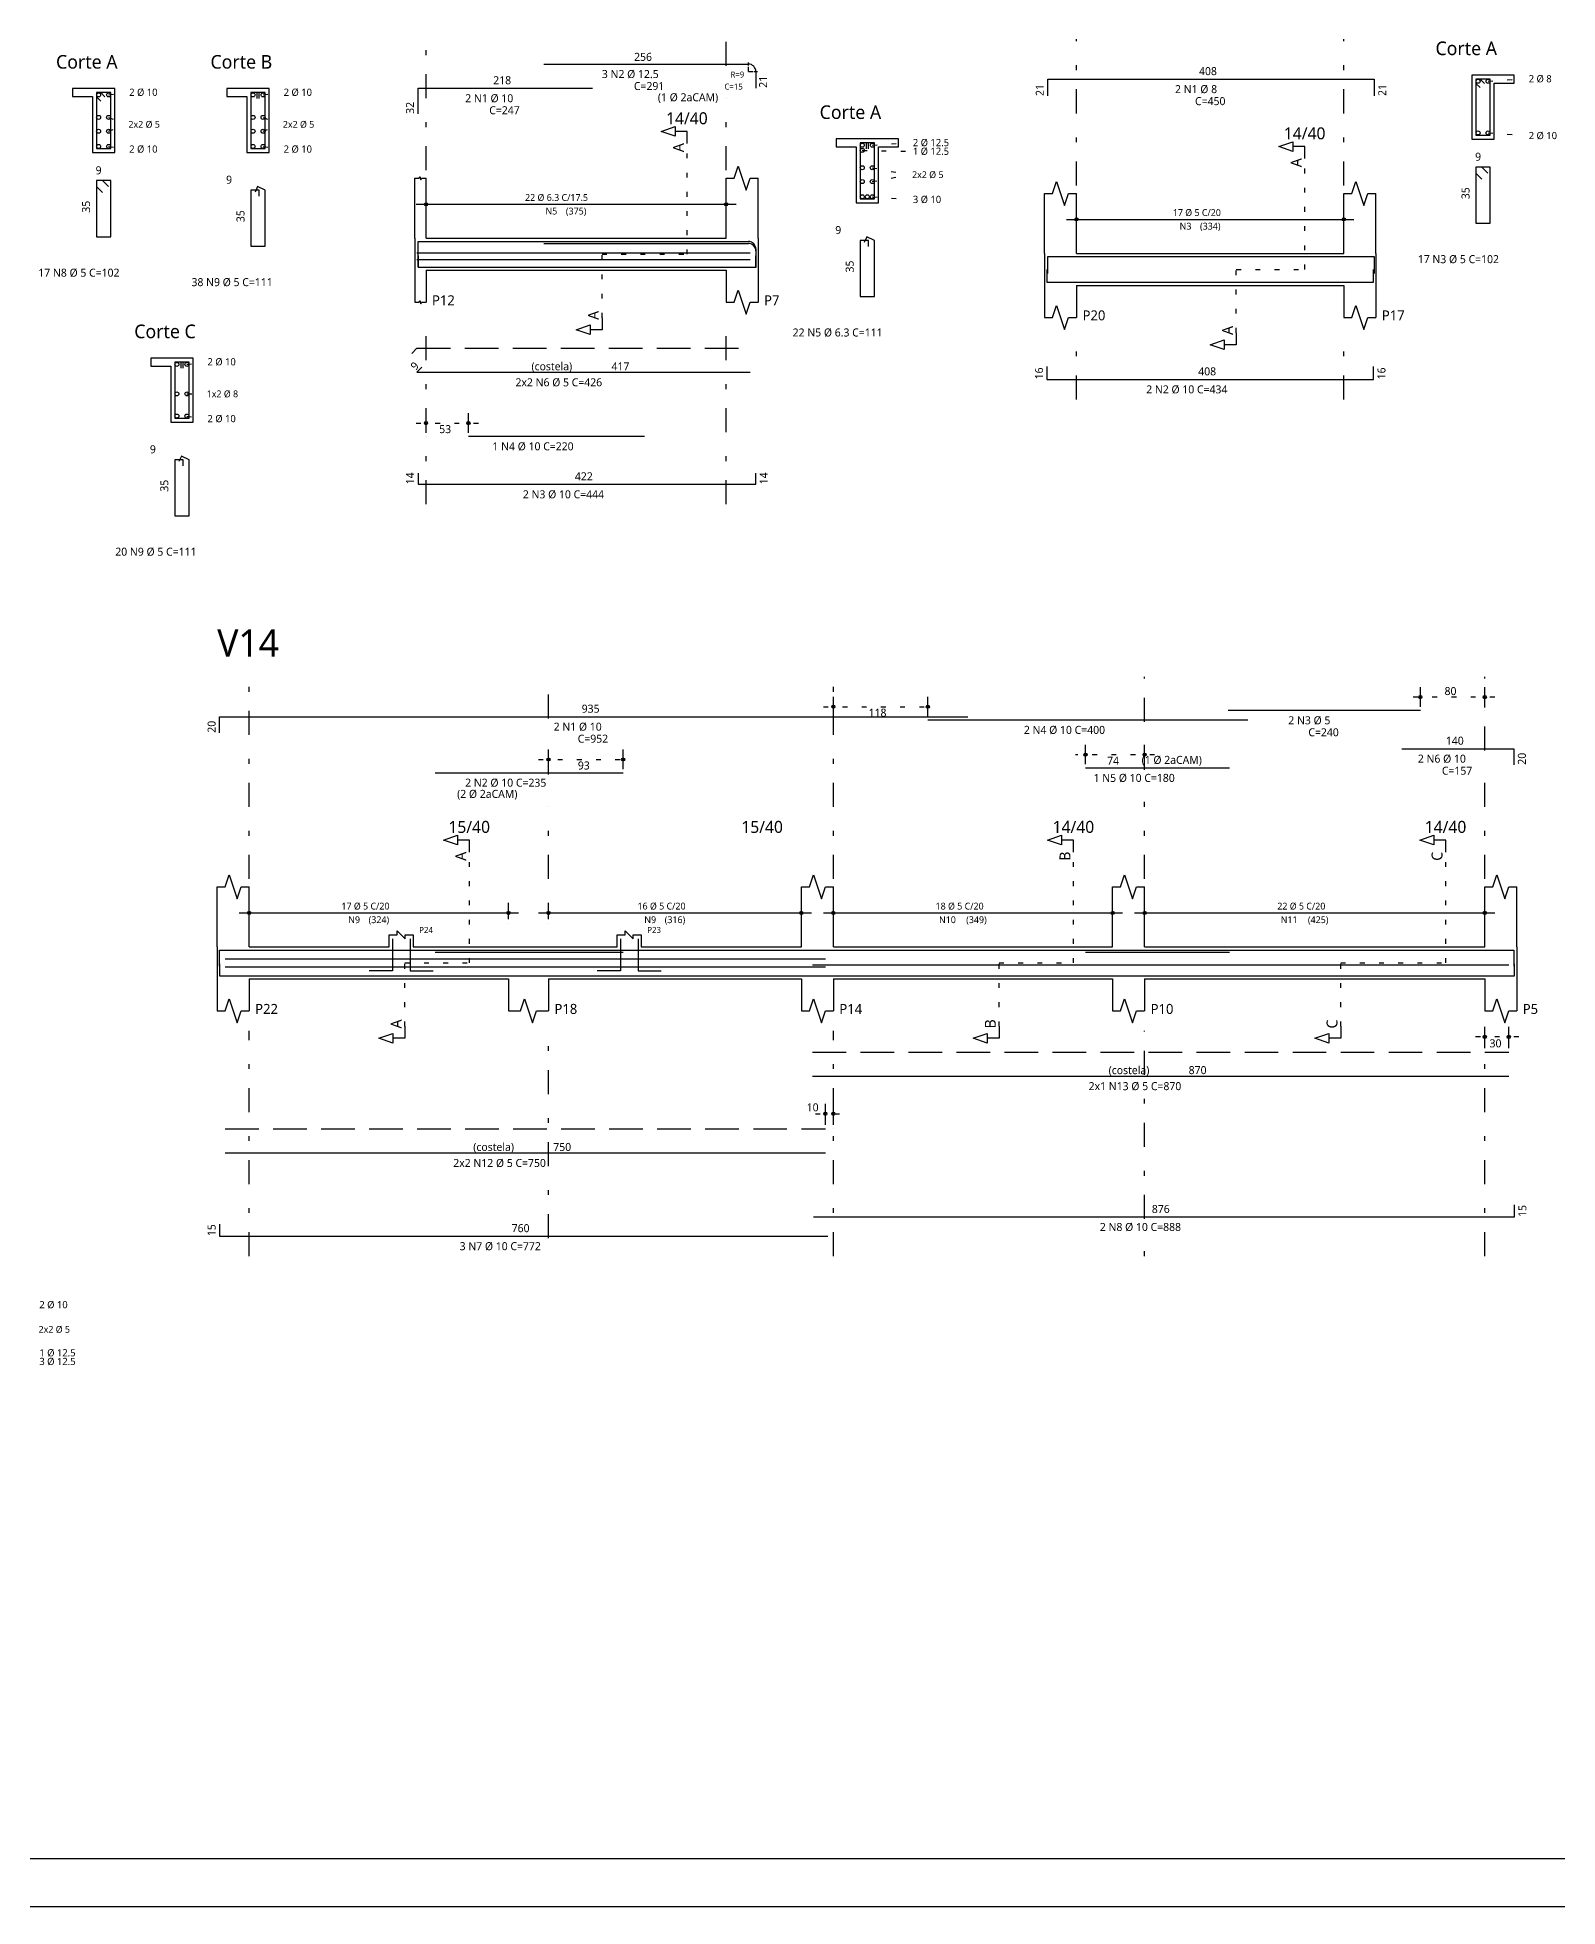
# Model space of a CAD drawing. Extents: x 0 to 89.5, y 0 to 70.
# Drawn here: x 31.14 to 62.8, y 0 to 38.94 of the extents above; entities that cross this region are included whole.
import ezdxf

# ---------------------------------------------------------------- set-up
doc = ezdxf.new("R2010")
doc.units = 0
doc.header["$MEASUREMENT"] = 0
for name, pattern in [('ESTILO_TQS_0001', [1, 0.7, -0.3]), ('ESTILO_TQS_0002', [0.4, 0.1, -0.3]), ('ESTILO_TQS_0003', [1.5, 0.5, -0.4, 0.1, -0.5])]:
    doc.linetypes.add(name, pattern=pattern)
for name, color, linetype in [('1', 1, 'CONTINUOUS'), ('10', 10, 'CONTINUOUS'), ('12', 12, 'CONTINUOUS'), ('2', 2, 'CONTINUOUS'), ('3', 3, 'CONTINUOUS'), ('5', 5, 'CONTINUOUS')]:
    doc.layers.add(name, color=color, linetype=linetype)
doc.styles.add('TQS_LUCIDA_SANS_UNICODE', font='L_10646.TTF')

msp = doc.modelspace()

# ---------------------------------------------------------------- linework, layer by layer
at = {"layer": '1', "linetype": 'Continuous'}
for p, q in [((45.94837, 38.34681), (45.94837, 38.413477)), ((46.071287, 38.223893), (46.137953, 38.223893)), ((32.752543, 37.868), (31.86921, 37.868)), ((32.752543, 36.534667), (32.752543, 37.868)), ((35.96921, 37.868), (35.085877, 37.868)), ((35.96921, 36.534667), (35.96921, 37.868)), ((61.900023, 38.149477), (61.01669, 38.149477)), ((61.01669, 38.149477), (61.01669, 36.816143)), ((61.483357, 36.816143), (61.483357, 37.98281)), ((61.483357, 37.98281), (61.900023, 37.98281)), ((31.86921, 37.701333), (32.285877, 37.701333)), ((32.285877, 37.701333), (32.285877, 36.534667)), ((35.085877, 37.701333), (35.502543, 37.701333)), ((35.502543, 37.701333), (35.502543, 36.534667)), ((49.073687, 36.819455), (47.773687, 36.819455)), ((47.773687, 36.652788), (48.190354, 36.652788)), ((48.190354, 36.652788), (48.190354, 35.486121)), ((48.657021, 35.486121), (48.657021, 36.652788)), ((48.657021, 36.652788), (49.073687, 36.652788)), ((61.01669, 36.816143), (61.483357, 36.816143)), ((32.285877, 36.534667), (32.752543, 36.534667)), ((35.502543, 36.534667), (35.96921, 36.534667)), ((39.000453, 34.750977), (39.000453, 36.000977)), ((39.233787, 34.750977), (39.233787, 36.000977)), ((45.483787, 34.750977), (45.483787, 36.000977)), ((46.150453, 34.750977), (46.150453, 36.000977)), ((39.025453, 35.45931), (45.69212, 35.45931)), ((39.233787, 35.325977), (39.233787, 35.667643)), ((45.483787, 35.325977), (45.483787, 35.667643)), ((48.190354, 35.486121), (48.657021, 35.486121)), ((52.11669, 34.436977), (52.11669, 35.686977)), ((52.783357, 34.436977), (52.783357, 35.686977)), ((58.350023, 34.436977), (58.350023, 35.686977)), ((59.01669, 34.436977), (59.01669, 35.686977)), ((39.233787, 35.242643), (39.233787, 35.242643)), ((45.483787, 35.242643), (45.483787, 35.242643)), ((52.575023, 35.14531), (58.558357, 35.14531)), ((52.783357, 35.011977), (52.783357, 35.353643)), ((58.350023, 35.011977), (58.350023, 35.353643)), ((39.000453, 34.750977), (39.000453, 34.08431)), ((39.233787, 34.750977), (45.483787, 34.750977)), ((46.150453, 34.750977), (46.150453, 34.08431)), ((52.783357, 34.928643), (52.783357, 34.928643)), ((58.350023, 34.928643), (58.350023, 34.928643)), ((52.11669, 34.436977), (52.11669, 33.77031)), ((52.783357, 34.436977), (58.350023, 34.436977)), ((59.01669, 34.436977), (59.01669, 33.77031)), ((39.000453, 34.08431), (39.000453, 33.417643)), ((39.233787, 34.08431), (45.483787, 34.08431)), ((39.233787, 34.08431), (39.233787, 33.417643)), ((45.483787, 34.08431), (45.483787, 33.417643)), ((46.150453, 34.08431), (46.150453, 33.417643)), ((52.11669, 33.77031), (52.11669, 33.103643)), ((52.783357, 33.77031), (58.350023, 33.77031)), ((52.783357, 33.77031), (52.783357, 33.103643)), ((58.350023, 33.77031), (58.350023, 33.103643)), ((59.01669, 33.77031), (59.01669, 33.103643)), ((34.382202, 32.253315), (33.498869, 32.253315)), ((33.498869, 32.086648), (33.915535, 32.086648)), ((33.915535, 32.086648), (33.915535, 30.919982)), ((34.382202, 30.919982), (34.382202, 32.253315)), ((33.915535, 30.919982), (34.382202, 30.919982)), ((39.233787, 30.700977), (39.233787, 31.10931)), ((40.11712, 30.700977), (40.11712, 31.10931)), ((39.233787, 30.617643), (39.233787, 30.617643)), ((40.11712, 30.617643), (40.11712, 30.617643)), ((59.943233, 24.994473), (59.943233, 25.402807)), ((61.28415, 24.994473), (61.28415, 25.402807)), ((47.717483, 24.794473), (47.717483, 25.202807)), ((49.685533, 24.794473), (49.685533, 25.202807)), ((47.717483, 24.71114), (47.717483, 24.71114)), ((49.685533, 24.71114), (49.685533, 24.71114)), ((59.943233, 24.91114), (59.943233, 24.91114)), ((61.28415, 24.91114), (61.28415, 24.91114)), ((52.970417, 23.794473), (52.970417, 24.202807)), ((54.200817, 23.794473), (54.200817, 24.202807)), ((41.78415, 23.694473), (41.78415, 24.102807)), ((43.34015, 23.694473), (43.34015, 24.102807)), ((41.78415, 23.61114), (41.78415, 23.61114)), ((43.34015, 23.61114), (43.34015, 23.61114)), ((52.970417, 23.71114), (52.970417, 23.71114)), ((54.200817, 23.71114), (54.200817, 23.71114)), ((34.88415, 19.990307), (34.88415, 21.240307)), ((35.550817, 19.990307), (35.550817, 21.240307)), ((47.050817, 19.990307), (47.050817, 21.240307)), ((47.717483, 19.990307), (47.717483, 21.240307)), ((53.53415, 19.990307), (53.53415, 21.240307)), ((54.200817, 19.990307), (54.200817, 21.240307)), ((61.28415, 19.990307), (61.28415, 21.240307)), ((61.950817, 19.990307), (61.950817, 21.240307)), ((35.342483, 20.69864), (41.15915, 20.69864)), ((35.550817, 20.565307), (35.550817, 20.906973)), ((40.950817, 20.565307), (40.950817, 20.906973)), ((41.575817, 20.69864), (47.25915, 20.69864)), ((41.78415, 20.565307), (41.78415, 20.906973)), ((47.050817, 20.565307), (47.050817, 20.906973)), ((47.50915, 20.69864), (53.742483, 20.69864)), ((47.717483, 20.565307), (47.717483, 20.906973)), ((53.53415, 20.565307), (53.53415, 20.906973)), ((53.992483, 20.69864), (61.492483, 20.69864)), ((54.200817, 20.565307), (54.200817, 20.906973)), ((61.28415, 20.565307), (61.28415, 20.906973)), ((35.550817, 20.481973), (35.550817, 20.481973)), ((38.63415, 20.240307), (38.63415, 20.32364)), ((38.63415, 20.32364), (38.800817, 20.156973)), ((40.950817, 20.481973), (40.950817, 20.481973)), ((41.78415, 20.481973), (41.78415, 20.481973)), ((43.38415, 20.240307), (43.38415, 20.32364)), ((43.38415, 20.32364), (43.550817, 20.156973)), ((47.050817, 20.481973), (47.050817, 20.481973)), ((47.717483, 20.481973), (47.717483, 20.481973)), ((53.53415, 20.481973), (53.53415, 20.481973)), ((54.200817, 20.481973), (54.200817, 20.481973)), ((61.28415, 20.481973), (61.28415, 20.481973)), ((34.88415, 19.990307), (34.88415, 19.32364)), ((35.550817, 19.990307), (38.467483, 19.990307)), ((38.467483, 19.990307), (38.467483, 20.240307)), ((38.467483, 20.240307), (38.63415, 20.240307)), ((38.53415, 20.156973), (38.53415, 19.490307)), ((38.800817, 20.156973), (38.800817, 20.240307)), ((38.800817, 20.240307), (38.967483, 20.240307)), ((38.900817, 20.156973), (38.900817, 19.490307)), ((38.967483, 20.240307), (38.967483, 19.990307)), ((38.967483, 19.990307), (40.950817, 19.990307)), ((40.950817, 19.990307), (41.78415, 19.990307)), ((41.78415, 19.990307), (43.217483, 19.990307)), ((43.217483, 19.990307), (43.217483, 20.240307)), ((43.217483, 20.240307), (43.38415, 20.240307)), ((43.28415, 20.156973), (43.28415, 19.490307)), ((43.550817, 20.156973), (43.550817, 20.240307)), ((43.550817, 20.240307), (43.717483, 20.240307)), ((43.650817, 20.156973), (43.650817, 19.490307)), ((43.717483, 20.240307), (43.717483, 19.990307)), ((43.717483, 19.990307), (47.050817, 19.990307)), ((47.717483, 19.990307), (53.53415, 19.990307)), ((54.200817, 19.990307), (61.28415, 19.990307)), ((61.950817, 19.990307), (61.950817, 19.32364)), ((38.53415, 19.490307), (38.050817, 19.490307)), ((38.900817, 19.490307), (39.38415, 19.490307)), ((43.28415, 19.490307), (42.800817, 19.490307)), ((43.650817, 19.490307), (44.13415, 19.490307)), ((34.88415, 19.32364), (34.88415, 18.656973)), ((35.550817, 19.32364), (38.967483, 19.32364)), ((35.550817, 19.32364), (35.550817, 18.656973)), ((38.967483, 19.32364), (40.950817, 19.32364)), ((40.950817, 19.32364), (40.950817, 18.656973)), ((41.78415, 19.32364), (43.717483, 19.32364)), ((41.78415, 19.32364), (41.78415, 18.656973)), ((43.717483, 19.32364), (47.050817, 19.32364)), ((47.050817, 19.32364), (47.050817, 18.656973)), ((47.717483, 19.32364), (53.53415, 19.32364)), ((47.717483, 19.32364), (47.717483, 18.656973)), ((53.53415, 19.32364), (53.53415, 18.656973)), ((54.200817, 19.32364), (61.28415, 19.32364)), ((54.200817, 19.32364), (54.200817, 18.656973)), ((61.28415, 19.32364), (61.28415, 18.656973)), ((61.950817, 19.32364), (61.950817, 18.656973)), ((61.28415, 17.881973), (61.28415, 18.32364)), ((61.784317, 17.881973), (61.784317, 18.32364)), ((61.28415, 17.79864), (61.28415, 17.79864)), ((61.784317, 17.79864), (61.784317, 17.79864)), ((47.550817, 16.281973), (47.550817, 16.72364)), ((47.717483, 16.281973), (47.717483, 16.72364)), ((47.550817, 16.19864), (47.550817, 16.19864)), ((47.717483, 16.19864), (47.717483, 16.19864)), ((0, 0), (89.499997, 0))]:
    msp.add_line(p, q, dxfattribs=at)
at = {"layer": '1', "linetype": 'ESTILO_TQS_0002'}
for p, q in [((45.94837, 38.223893), (45.94837, 38.380143)), ((45.94837, 38.223893), (46.10462, 38.223893)), ((32.623377, 37.738833), (32.977543, 37.793)), ((35.840043, 37.738833), (36.19421, 37.793)), ((61.35419, 38.02031), (62.125023, 38.074477)), ((32.623377, 37.268767), (32.965043, 37.124667)), ((32.623377, 36.980567), (32.965043, 37.124667)), ((35.840043, 37.268767), (36.18171, 37.124667)), ((35.840043, 36.980567), (36.18171, 37.124667)), ((32.623377, 36.663833), (32.977543, 36.609667)), ((35.840043, 36.663833), (36.19421, 36.609667)), ((44.671287, 34.417643), (44.671287, 36.725977)), ((48.527854, 36.690288), (49.298687, 36.744455)), ((61.35419, 36.94531), (62.125023, 36.891143)), ((48.319521, 36.581955), (49.298687, 36.564455)), ((48.527854, 36.220221), (49.286187, 36.076121)), ((57.537523, 34.103643), (57.537523, 36.411977)), ((48.527854, 35.932021), (49.286187, 36.076121)), ((48.527854, 35.615288), (49.298687, 35.561121)), ((42.900453, 33.09681), (42.900453, 34.417643)), ((42.900453, 34.417643), (44.671287, 34.417643)), ((56.108357, 32.78281), (56.108357, 34.103643)), ((56.108357, 34.103643), (57.537523, 34.103643)), ((34.253035, 32.124148), (34.607202, 32.178315)), ((34.253035, 31.509982), (34.594702, 31.509982)), ((34.253035, 31.049148), (34.607202, 30.994982)), ((39.025453, 30.900977), (40.325453, 30.900977)), ((47.50915, 24.994473), (49.893867, 24.994473)), ((61.492483, 25.194473), (59.7349, 25.194473)), ((41.575817, 23.894473), (43.548483, 23.894473)), ((54.40915, 23.994473), (52.762083, 23.994473)), ((40.138317, 19.656973), (40.138317, 21.965307)), ((52.72165, 19.656973), (52.72165, 21.965307)), ((60.47165, 19.656973), (60.47165, 21.965307)), ((38.792483, 18.33614), (38.792483, 19.656973)), ((38.792483, 19.656973), (40.138317, 19.656973)), ((51.167483, 18.33614), (51.167483, 19.656973)), ((51.167483, 19.656973), (52.72165, 19.656973)), ((58.28415, 18.33614), (58.28415, 19.656973)), ((58.28415, 19.656973), (60.47165, 19.656973)), ((61.99265, 18.115307), (61.075817, 18.115307)), ((47.342483, 16.515307), (47.925817, 16.515307))]:
    msp.add_line(p, q, dxfattribs=at)
at = {"layer": '1', "linetype": 'Continuous'}
for points in [[(44.671287, 36.725977), (44.671287, 36.975977), (44.421287, 36.975977), (44.421287, 36.875977), (44.12962, 36.975977), (44.421287, 37.075977), (44.421287, 36.975977)], [(57.537523, 36.411977), (57.537523, 36.661977), (57.287523, 36.661977), (57.287523, 36.561977), (56.995857, 36.661977), (57.287523, 36.761977), (57.287523, 36.661977)], [(45.483787, 36.000977), (45.650453, 36.000977), (45.733787, 36.250977), (45.900453, 35.750977), (45.983787, 36.000977), (46.150453, 36.000977)], [(39.000453, 36.000977), (39.093787, 36.000977), (39.105453, 36.035977), (39.128787, 35.965977), (39.140453, 36.000977), (39.233787, 36.000977)], [(52.11669, 35.686977), (52.283357, 35.686977), (52.36669, 35.936977), (52.533357, 35.436977), (52.61669, 35.686977), (52.783357, 35.686977)], [(58.350023, 35.686977), (58.51669, 35.686977), (58.600023, 35.936977), (58.76669, 35.436977), (58.850023, 35.686977), (59.01669, 35.686977)], [(45.483787, 33.417643), (45.650453, 33.417643), (45.733787, 33.667643), (45.900453, 33.167643), (45.983787, 33.417643), (46.150453, 33.417643)], [(39.000453, 33.417643), (39.093787, 33.417643), (39.105453, 33.452643), (39.128787, 33.382643), (39.140453, 33.417643), (39.233787, 33.417643)], [(42.900453, 33.09681), (42.900453, 32.84681), (42.650453, 32.84681), (42.650453, 32.74681), (42.358787, 32.84681), (42.650453, 32.94681), (42.650453, 32.84681)], [(52.11669, 33.103643), (52.283357, 33.103643), (52.36669, 33.353643), (52.533357, 32.853643), (52.61669, 33.103643), (52.783357, 33.103643)], [(58.350023, 33.103643), (58.51669, 33.103643), (58.600023, 33.353643), (58.76669, 32.853643), (58.850023, 33.103643), (59.01669, 33.103643)], [(56.108357, 32.78281), (56.108357, 32.53281), (55.858357, 32.53281), (55.858357, 32.43281), (55.56669, 32.53281), (55.858357, 32.63281), (55.858357, 32.53281)], [(40.138317, 21.965307), (40.138317, 22.215307), (39.888317, 22.215307), (39.888317, 22.115307), (39.59665, 22.215307), (39.888317, 22.315307), (39.888317, 22.215307)], [(52.72165, 21.965307), (52.72165, 22.215307), (52.47165, 22.215307), (52.47165, 22.115307), (52.179983, 22.215307), (52.47165, 22.315307), (52.47165, 22.215307)], [(60.47165, 21.965307), (60.47165, 22.215307), (60.22165, 22.215307), (60.22165, 22.115307), (59.929983, 22.215307), (60.22165, 22.315307), (60.22165, 22.215307)], [(34.88415, 21.240307), (35.050817, 21.240307), (35.13415, 21.490307), (35.300817, 20.990307), (35.38415, 21.240307), (35.550817, 21.240307)], [(47.050817, 21.240307), (47.217483, 21.240307), (47.300817, 21.490307), (47.467483, 20.990307), (47.550817, 21.240307), (47.717483, 21.240307)], [(53.53415, 21.240307), (53.700817, 21.240307), (53.78415, 21.490307), (53.950817, 20.990307), (54.03415, 21.240307), (54.200817, 21.240307)], [(61.28415, 21.240307), (61.450817, 21.240307), (61.53415, 21.490307), (61.700817, 20.990307), (61.78415, 21.240307), (61.950817, 21.240307)], [(34.88415, 18.656973), (35.050817, 18.656973), (35.13415, 18.906973), (35.300817, 18.406973), (35.38415, 18.656973), (35.550817, 18.656973)], [(40.950817, 18.656973), (41.200817, 18.656973), (41.28415, 18.906973), (41.450817, 18.406973), (41.53415, 18.656973), (41.78415, 18.656973)], [(47.050817, 18.656973), (47.217483, 18.656973), (47.300817, 18.906973), (47.467483, 18.406973), (47.550817, 18.656973), (47.717483, 18.656973)], [(53.53415, 18.656973), (53.700817, 18.656973), (53.78415, 18.906973), (53.950817, 18.406973), (54.03415, 18.656973), (54.200817, 18.656973)], [(61.28415, 18.656973), (61.450817, 18.656973), (61.53415, 18.906973), (61.700817, 18.406973), (61.78415, 18.656973), (61.950817, 18.656973)], [(38.792483, 18.33614), (38.792483, 18.08614), (38.542483, 18.08614), (38.542483, 17.98614), (38.250817, 18.08614), (38.542483, 18.18614), (38.542483, 18.08614)], [(51.167483, 18.33614), (51.167483, 18.08614), (50.917483, 18.08614), (50.917483, 17.98614), (50.625817, 18.08614), (50.917483, 18.18614), (50.917483, 18.08614)], [(58.28415, 18.33614), (58.28415, 18.08614), (58.03415, 18.08614), (58.03415, 17.98614), (57.742483, 18.08614), (58.03415, 18.18614), (58.03415, 18.08614)]]:
    msp.add_lwpolyline(points, dxfattribs=at)
for centre, radius in [((39.233787, 35.45931), 0.033333), ((39.233787, 35.45931), 0.016667), ((45.483787, 35.45931), 0.033333), ((45.483787, 35.45931), 0.016667), ((52.783357, 35.14531), 0.033333), ((52.783357, 35.14531), 0.016667), ((58.350023, 35.14531), 0.033333), ((58.350023, 35.14531), 0.016667), ((39.233787, 30.900977), 0.033333), ((39.233787, 30.900977), 0.016667), ((40.11712, 30.900977), 0.033333), ((40.11712, 30.900977), 0.016667), ((47.717483, 24.994473), 0.033333), ((47.717483, 24.994473), 0.016667), ((49.685533, 24.994473), 0.033333), ((49.685533, 24.994473), 0.016667), ((59.943233, 25.194473), 0.033333), ((59.943233, 25.194473), 0.016667), ((61.28415, 25.194473), 0.033333), ((61.28415, 25.194473), 0.016667), ((41.78415, 23.894473), 0.033333), ((41.78415, 23.894473), 0.016667), ((43.34015, 23.894473), 0.033333), ((43.34015, 23.894473), 0.016667), ((52.970417, 23.994473), 0.033333), ((52.970417, 23.994473), 0.016667), ((54.200817, 23.994473), 0.033333), ((54.200817, 23.994473), 0.016667), ((35.550817, 20.69864), 0.033333), ((35.550817, 20.69864), 0.016667), ((40.950817, 20.69864), 0.033333), ((40.950817, 20.69864), 0.016667), ((41.78415, 20.69864), 0.033333), ((41.78415, 20.69864), 0.016667), ((47.050817, 20.69864), 0.033333), ((47.050817, 20.69864), 0.016667), ((47.717483, 20.69864), 0.033333), ((47.717483, 20.69864), 0.016667), ((53.53415, 20.69864), 0.033333), ((53.53415, 20.69864), 0.016667), ((54.200817, 20.69864), 0.033333), ((54.200817, 20.69864), 0.016667), ((61.28415, 20.69864), 0.033333), ((61.28415, 20.69864), 0.016667), ((61.28415, 18.115307), 0.033333), ((61.28415, 18.115307), 0.016667), ((61.784317, 18.115307), 0.033333), ((61.784317, 18.115307), 0.016667), ((47.550817, 16.515307), 0.033333), ((47.550817, 16.515307), 0.016667), ((47.717483, 16.515307), 0.033333), ((47.717483, 16.515307), 0.016667)]:
    msp.add_circle(centre, radius, dxfattribs=at)
at = {"layer": '10', "linetype": 'Continuous'}
for points in [[(32.752543, 36.534667), (32.752543, 37.868), (31.86921, 37.868), (31.86921, 37.701333), (32.285877, 37.701333), (32.285877, 36.534667), (32.752543, 36.534667)], [(35.96921, 36.534667), (35.96921, 37.868), (35.085877, 37.868), (35.085877, 37.701333), (35.502543, 37.701333), (35.502543, 36.534667), (35.96921, 36.534667)], [(61.483357, 36.816143), (61.483357, 37.98281), (61.900023, 37.98281), (61.900023, 38.149477), (61.01669, 38.149477), (61.01669, 36.816143), (61.483357, 36.816143)], [(48.657021, 35.486121), (48.657021, 36.652788), (49.073687, 36.652788), (49.073687, 36.819455), (47.773687, 36.819455), (47.773687, 36.652788), (48.190354, 36.652788), (48.190354, 35.486121), (48.657021, 35.486121)], [(34.382202, 30.919982), (34.382202, 32.253315), (33.498869, 32.253315), (33.498869, 32.086648), (33.915535, 32.086648), (33.915535, 30.919982), (34.382202, 30.919982)]]:
    msp.add_lwpolyline(points, dxfattribs=at)
at = {"layer": '12', "linetype": 'Continuous'}
msp.add_line((2.5, 0.999996), (88.499997, 1), dxfattribs=at)
at = {"layer": '2', "linetype": 'ESTILO_TQS_0003'}
for p, q in [((45.483787, 38.340143), (45.483787, 38.935687)), ((39.233787, 36.167643), (39.233787, 38.73681)), ((52.783357, 35.853643), (52.783357, 38.899477)), ((58.350023, 35.853643), (58.350023, 38.899477)), ((45.483787, 36.167643), (45.483787, 37.670143)), ((39.233787, 29.20931), (39.233787, 33.000977)), ((45.483787, 29.20931), (45.483787, 33.000977)), ((52.783357, 31.39531), (52.783357, 32.686977)), ((58.350023, 31.39531), (58.350023, 32.686977)), ((35.550817, 21.406973), (35.550817, 25.619473)), ((41.78415, 24.74614), (41.78415, 25.619473)), ((47.717483, 21.406973), (47.717483, 25.619473)), ((54.200817, 24.679473), (54.200817, 25.619473)), ((61.28415, 24.079473), (61.28415, 25.619473)), ((41.78415, 23.579473), (41.78415, 24.07614)), ((54.200817, 23.679473), (54.200817, 24.009473)), ((61.28415, 21.406973), (61.28415, 23.409473)), ((54.200817, 21.406973), (54.200817, 23.009473)), ((41.78415, 21.406973), (41.78415, 22.909473)), ((35.550817, 13.54864), (35.550817, 18.240307)), ((41.78415, 13.925307), (41.78415, 18.240307)), ((47.717483, 13.54864), (47.717483, 18.240307)), ((54.200817, 14.325307), (54.200817, 18.240307)), ((61.28415, 13.54864), (61.28415, 18.240307)), ((54.200817, 13.54864), (54.200817, 13.655307))]:
    msp.add_line(p, q, dxfattribs=at)
at = {"layer": '3', "linetype": 'Continuous'}
for p, q in [((39.06712, 34.150977), (39.06712, 34.68431)), ((39.06712, 34.68431), (42.700453, 34.68431)), ((41.687953, 34.68431), (45.94837, 34.68431)), ((39.04212, 34.45136), (45.98412, 34.45136)), ((39.04212, 34.30726), (45.98412, 34.30726)), ((39.06712, 34.38431), (39.06712, 34.150977)), ((41.687953, 34.642643), (45.94837, 34.642643)), ((46.100453, 34.150977), (46.100453, 34.38431)), ((46.10462, 34.52806), (46.10462, 34.18431)), ((46.10462, 34.486393), (46.10462, 34.142643)), ((52.183357, 34.02031), (52.183357, 34.37031)), ((52.183357, 34.37031), (58.983357, 34.37031)), ((58.983357, 34.37031), (58.983357, 34.02031)), ((39.06712, 34.150977), (46.100453, 34.150977)), ((40.11712, 34.150977), (43.783787, 34.150977)), ((52.16669, 34.103643), (52.16669, 33.836977)), ((58.96669, 33.836977), (58.96669, 34.103643)), ((52.16669, 33.836977), (58.96669, 33.836977)), ((34.93415, 19.590307), (34.93415, 19.92364)), ((34.93415, 19.92364), (50.517483, 19.92364)), ((39.423483, 19.881973), (43.34015, 19.881973)), ((49.685533, 19.92364), (56.3522, 19.92364)), ((52.970417, 19.881973), (55.970417, 19.881973)), ((55.943233, 19.92364), (59.943233, 19.92364)), ((59.557483, 19.92364), (61.890817, 19.92364)), ((61.890817, 19.92364), (61.890817, 19.590307)), ((34.93415, 19.640307), (34.93415, 19.390307)), ((35.050817, 19.740307), (47.550817, 19.740307)), ((35.050817, 19.57364), (47.550817, 19.57364)), ((47.28415, 19.61864), (61.784317, 19.61864)), ((61.900817, 19.390307), (61.900817, 19.640307)), ((34.93415, 19.390307), (47.600817, 19.390307)), ((47.300817, 19.390307), (61.900817, 19.390307))]:
    msp.add_line(p, q, dxfattribs=at)
for points in [[(32.545987, 37.696278), (32.457598, 37.784667), (32.36921, 37.784667), (32.36921, 36.618), (32.66921, 36.618), (32.66921, 37.784667), (32.36921, 37.784667), (32.36921, 37.696278), (32.457598, 37.60789)], [(35.760877, 37.659667), (35.760877, 37.784667), (35.585877, 37.784667), (35.585877, 36.618), (35.885877, 36.618), (35.885877, 37.784667), (35.710877, 37.784667), (35.710877, 37.659667)], [(61.2768, 37.977755), (61.188412, 38.066143), (61.100023, 38.066143), (61.100023, 36.899477), (61.400023, 36.899477), (61.400023, 38.066143), (61.100023, 38.066143), (61.100023, 37.977755), (61.188412, 37.889367)], [(48.448687, 36.611121), (48.448687, 36.736121), (48.273687, 36.736121), (48.273687, 35.569455), (48.573687, 35.569455), (48.573687, 36.736121), (48.398687, 36.736121), (48.398687, 36.611121)], [(34.173869, 32.044982), (34.173869, 32.169982), (33.998869, 32.169982), (33.998869, 31.003315), (34.298869, 31.003315), (34.298869, 32.169982), (34.123869, 32.169982), (34.123869, 32.044982)]]:
    msp.add_lwpolyline(points, dxfattribs=at)
for centre in [(32.415043, 37.738833), (32.623377, 37.738833), (35.63171, 37.738833), (35.840043, 37.738833), (61.145857, 38.02031), (61.35419, 38.02031), (32.415043, 37.268767), (32.415043, 36.980567), (32.623377, 37.268767), (32.623377, 36.980567), (35.63171, 37.268767), (35.63171, 36.980567), (35.840043, 37.268767), (35.840043, 36.980567), (32.415043, 36.663833), (32.623377, 36.663833), (35.63171, 36.663833), (35.840043, 36.663833), (48.319521, 36.690288), (48.319521, 36.581955), (48.527854, 36.690288), (61.145857, 36.94531), (61.35419, 36.94531), (48.319521, 36.220221), (48.527854, 36.220221), (48.319521, 35.932021), (48.527854, 35.932021), (48.319521, 35.615288), (48.423687, 35.615288), (48.527854, 35.615288), (34.044702, 32.124148), (34.253035, 32.124148), (34.044702, 31.509982), (34.253035, 31.509982), (34.044702, 31.049148), (34.253035, 31.049148)]:
    msp.add_circle(centre, 0.041667, dxfattribs=at)
for centre in [(45.94837, 34.52806), (45.94837, 34.486393)]:
    msp.add_arc(centre, 0.15625, 0, 90, dxfattribs=at)
at = {"layer": '5', "linetype": 'Continuous'}
for p, q in [((41.687953, 38.380143), (45.94837, 38.380143)), ((46.10462, 38.223893), (46.10462, 37.880143)), ((39.06712, 37.343015), (39.06712, 37.876348)), ((39.06712, 37.876348), (42.700453, 37.876348)), ((52.183357, 37.716143), (52.183357, 38.066143)), ((52.183357, 38.066143), (58.983357, 38.066143)), ((58.983357, 38.066143), (58.983357, 37.716143)), ((52.16669, 32.078643), (52.16669, 31.811977)), ((58.96669, 31.811977), (58.96669, 32.078643)), ((52.16669, 31.811977), (58.96669, 31.811977)), ((40.11712, 30.625977), (43.783787, 30.625977)), ((39.06712, 29.85931), (39.06712, 29.625977)), ((39.06712, 29.625977), (46.100453, 29.625977)), ((46.100453, 29.625977), (46.100453, 29.85931)), ((55.943233, 24.919473), (59.943233, 24.919473)), ((34.93415, 24.452807), (34.93415, 24.78614)), ((34.93415, 24.78614), (50.517483, 24.78614)), ((49.685533, 24.719473), (56.3522, 24.719473)), ((59.557483, 24.119473), (61.890817, 24.119473)), ((61.890817, 24.119473), (61.890817, 23.78614)), ((39.423483, 23.619473), (43.34015, 23.619473)), ((52.970417, 23.719473), (55.970417, 23.719473)), ((61.900817, 14.365307), (61.900817, 14.615307)), ((34.93415, 14.215307), (34.93415, 13.965307)), ((47.300817, 14.365307), (61.900817, 14.365307)), ((34.93415, 13.965307), (47.600817, 13.965307))]:
    msp.add_line(p, q, dxfattribs=at)
for points in [[(61.350023, 36.10781), (61.225023, 36.23281), (61.100023, 36.23281), (61.100023, 35.066143), (61.400023, 35.066143), (61.400023, 36.23281), (61.100023, 36.23281), (61.100023, 36.10781), (61.225023, 35.98281)], [(32.61921, 35.826333), (32.49421, 35.951333), (32.36921, 35.951333), (32.36921, 34.784667), (32.66921, 34.784667), (32.66921, 35.951333), (32.36921, 35.951333), (32.36921, 35.826333), (32.49421, 35.701333)], [(35.760877, 35.629111), (35.760877, 35.754111), (35.585877, 35.754111), (35.585877, 34.587445), (35.885877, 34.587445), (35.885877, 35.754111), (35.727273, 35.82807), (35.674446, 35.714781)], [(48.448687, 34.580566), (48.448687, 34.705566), (48.273687, 34.705566), (48.273687, 33.5389), (48.573687, 33.5389), (48.573687, 34.705566), (48.415084, 34.779524), (48.362256, 34.666236)], [(39.148186, 32.065376), (39.04212, 31.95931), (45.98412, 31.95931)], [(34.173869, 30.014427), (34.173869, 30.139427), (33.998869, 30.139427), (33.998869, 28.97276), (34.298869, 28.97276), (34.298869, 30.139427), (34.140265, 30.213385), (34.087437, 30.100096)], [(47.28415, 17.29864), (61.784317, 17.29864)], [(35.050817, 15.69864), (47.550817, 15.69864)]]:
    msp.add_lwpolyline(points, dxfattribs=at)
at = {"layer": '5', "linetype": 'ESTILO_TQS_0001'}
for points in [[(38.936054, 32.353244), (39.04212, 32.45931), (45.98412, 32.45931)], [(47.28415, 17.79864), (61.784317, 17.79864)], [(35.050817, 16.19864), (47.550817, 16.19864)]]:
    msp.add_lwpolyline(points, dxfattribs=at)
at = {"layer": '5', "linetype": 'Continuous'}
msp.add_arc((45.94837, 38.223893), 0.15625, 0, 90, dxfattribs=at)

# ---------------------------------------------------------------- texts
at = {"layer": '1', "linetype": 'Continuous', "style": 'TQS_LUCIDA_SANS_UNICODE'}
for s, height, p in [('Corte A', 0.283333, (31.527543, 38.284667)), ('Corte B', 0.283333, (34.74421, 38.284667)), ('256', 0.166667, (43.568162, 38.44681)), ('Corte A', 0.283333, (60.258357, 38.566143)), ('265', 0.000083, (43.646287, 38.463477)), ('R=9', 0.125, (45.57337, 38.098893)), ('408', 0.166667, (55.333357, 38.149477)), ('2 %%c 10', 0.15, (33.052543, 37.718)), ('2 %%c 10', 0.15, (36.26921, 37.718)), ('218', 0.166667, (40.633787, 37.959682)), ('(1 %%c 2aCAM)', 0.166667, (44.062953, 37.605143)), ('C=15', 0.125, (45.44837, 37.848893)), ('2 %%c 8', 0.15, (62.200023, 37.999477)), ('14/40', 0.25, (44.233787, 37.125977)), ('Corte A', 0.283333, (47.432021, 37.236121)), ('2x2 %%c 5', 0.141667, (33.035877, 37.053833)), ('2x2 %%c 5', 0.141667, (36.252543, 37.053833)), ('14/40', 0.25, (57.100023, 36.811977)), ('2 %%c 10', 0.15, (33.052543, 36.534667)), ('2 %%c 10', 0.15, (36.26921, 36.534667)), ('2 %%c 12.5', 0.15, (49.373687, 36.669455)), ('1 %%c 12.5', 0.15, (49.373687, 36.489455)), ('2 %%c 10', 0.15, (62.200023, 36.816143)), ('9', 0.166667, (32.352543, 36.084667)), ('9', 0.166667, (61.083357, 36.366143)), ('9', 0.166667, (35.06921, 35.887445)), ('2x2 %%c 5', 0.141667, (49.357021, 36.005288)), ('22 %%c 6.3 C/17.5', 0.141667, (41.296287, 35.530143)), ('3 %%c 10', 0.15, (49.373687, 35.486121)), ('N5', 0.141667, (41.721287, 35.24681)), ('(375)', 0.141667, (42.146287, 35.24681)), ('17 %%c 5 C/20', 0.141667, (54.787523, 35.216143)), ('N3', 0.141667, (54.92919, 34.93281)), ('(334)', 0.141667, (55.35419, 34.93281)), ('9', 0.166667, (47.757021, 34.8389)), ('P12', 0.208333, (39.358787, 33.355143)), ('P7', 0.208333, (46.275453, 33.355143)), ('P20', 0.208333, (52.908357, 33.041143)), ('P17', 0.208333, (59.14169, 33.041143)), ('Corte C', 0.283333, (33.157202, 32.669982)), ('2 %%c 10', 0.15, (34.682202, 32.103315)), ('(costela)', 0.166667, (41.429787, 32.000977)), ('417', 0.166667, (43.096453, 32.000977)), ('408', 0.166667, (55.31669, 31.89531)), ('1x2 %%c 8', 0.141667, (34.665535, 31.439148)), ('2 %%c 10', 0.15, (34.682202, 30.919982)), ('53', 0.166667, (39.508787, 30.692643)), ('9', 0.166667, (33.482202, 30.27276)), ('422', 0.166667, (42.333787, 29.70931)), ('80', 0.166667, (60.447025, 25.23614)), ('935', 0.166667, (42.475817, 24.869473)), ('118', 0.166667, (48.451508, 24.78614)), ('140', 0.166667, (60.47415, 24.202807)), ('93', 0.166667, (42.395483, 23.68614)), ('74', 0.166667, (53.41895, 23.78614)), ('(1 %%c 2aCAM)', 0.166667, (54.137083, 23.802807)), ('(2 %%c 2aCAM)', 0.166667, (39.881817, 23.094473)), ('15/40', 0.25, (39.700817, 22.365307)), ('15/40', 0.25, (45.800817, 22.365307)), ('14/40', 0.25, (52.28415, 22.365307)), ('14/40', 0.25, (60.03415, 22.365307)), ('17 %%c 5 C/20', 0.141667, (37.47165, 20.769473)), ('16 %%c 5 C/20', 0.141667, (43.638317, 20.769473)), ('18 %%c 5 C/20', 0.141667, (49.84665, 20.769473)), ('22 %%c 5 C/20', 0.141667, (56.963317, 20.769473)), ('N9', 0.141667, (37.613317, 20.48614)), ('(324)', 0.141667, (38.038317, 20.48614)), ('P24', 0.125, (39.092483, 20.281973)), ('N9', 0.141667, (43.779983, 20.48614)), ('P23', 0.125, (43.842483, 20.281973)), ('(316)', 0.141667, (44.204983, 20.48614)), ('N10', 0.141667, (49.917483, 20.48614)), ('(349)', 0.141667, (50.48415, 20.48614)), ('N11', 0.141667, (57.03415, 20.48614)), ('(425)', 0.141667, (57.600817, 20.48614)), ('P22', 0.208333, (35.675817, 18.594473)), ('P18', 0.208333, (41.90915, 18.594473)), ('P14', 0.208333, (47.842483, 18.594473)), ('P10', 0.208333, (54.325817, 18.594473)), ('P5', 0.208333, (62.075817, 18.594473)), ('30', 0.166667, (61.384233, 17.89864)), ('(costela)', 0.166667, (53.4509, 17.340307)), ('870', 0.166667, (55.117567, 17.340307)), ('10', 0.166667, (47.161928, 16.565307)), ('(costela)', 0.166667, (40.217483, 15.740307)), ('750', 0.166667, (41.88415, 15.740307)), ('876', 0.166667, (54.350817, 14.44864)), ('760', 0.166667, (41.017483, 14.04864)), ('2 %%c 10', 0.15, (31.180943, 12.464237)), ('2x2 %%c 5', 0.141667, (31.164277, 11.953403)), ('3 %%c 12.5', 0.15, (31.180943, 11.280903)), ('1 %%c 12.5', 0.15, (31.180943, 11.460903))]:
    msp.add_text(s, height=height, dxfattribs=at).set_placement(p)
for s, height, p in [('21', 0.166667, (46.337953, 37.885352)), ('A', 0.226667, (44.603287, 36.544643)), ('A', 0.226667, (57.469523, 36.230643)), ('35', 0.166667, (32.235877, 35.284667)), ('35', 0.166667, (60.96669, 35.566143)), ('35', 0.166667, (35.452543, 35.087445)), ('35', 0.166667, (48.140354, 34.0389)), ('A', 0.226667, (42.832453, 33.051477)), ('A', 0.226667, (56.040357, 32.737477)), ('35', 0.166667, (33.865535, 29.47276)), ('A', 0.226667, (40.070317, 21.783973)), ('B', 0.226667, (52.65365, 21.783973)), ('C', 0.226667, (60.40365, 21.783973)), ('A', 0.226667, (38.724483, 18.290807)), ('B', 0.226667, (51.099483, 18.290807)), ('C', 0.226667, (58.21615, 18.290807))]:
    msp.add_text(s, height=height, rotation=90, dxfattribs=at).set_placement(p)
at = {"layer": '2', "linetype": 'Continuous', "style": 'TQS_LUCIDA_SANS_UNICODE'}
for s, p in [('3 N2 %%c 12.5', (42.896287, 38.088477)), ('C=291', (43.562953, 37.838477)), ('2 N1 %%c 8', (54.833357, 37.774477)), ('2 N1 %%c 10', (40.050453, 37.584682)), ('C=247', (40.550453, 37.334682)), ('C=450', (55.250023, 37.524477)), (' 17 N3 %%c 5 C=102', (59.833357, 34.23281)), (' 17 N8 %%c 5 C=102', (31.102543, 33.951333)), ('  38 N9 %%c 5 C=111', (34.235877, 33.754111)), ('  22 N5 %%c 6.3 C=111', (46.757021, 32.705566)), ('2x2 N6 %%c 5 C=426', (41.096453, 31.667643)), ('2 N2 %%c 10 C=434', (54.233357, 31.52031)), ('1 N4 %%c 10 C=220', (40.61712, 30.33431)), ('2 N3 %%c 10 C=444', (41.250453, 29.33431)), ('  20 N9 %%c 5 C=111', (32.648869, 28.139427)), ('2 N1 %%c 10', (41.892483, 24.494473)), ('2 N4 %%c 10 C=400', (51.685533, 24.427807)), ('2 N3 %%c 5', (57.193233, 24.627807)), ('C=240', (57.6099, 24.377807)), ('C=952', (42.392483, 24.244473)), ('2 N6 %%c 10', (59.890817, 23.827807)), ('2 N2 %%c 10 C=235', (40.048483, 23.327807)), ('1 N5 %%c 10 C=180', (53.137083, 23.427807)), ('C=157', (60.390817, 23.577807)), ('2x1 N13 %%c 5 C=870', (53.034233, 17.006973)), ('2x2 N12 %%c 5 C=750', (39.800817, 15.406973)), ('2 N8 %%c 10 C=888', (53.267483, 14.07364)), ('3 N7 %%c 10 C=772', (39.93415, 13.67364))]:
    msp.add_text(s, height=0.166667, dxfattribs=at).set_placement(p)
for s, height, rotation, p in [('30', 0.000083, 90, (46.35462, 37.880143)), ('21', 0.166667, 90, (52.100023, 37.716143)), ('21', 0.166667, 90, (59.233357, 37.716143)), ('32', 0.166667, 90, (38.983787, 37.343015)), ('9', 0.166667, 45, (39.012657, 31.988773)), ('16', 0.166667, 90, (52.083357, 31.811977)), ('16', 0.166667, 90, (59.21669, 31.811977)), ('14', 0.166667, 90, (38.983787, 29.625977)), ('14', 0.166667, 90, (46.350453, 29.625977)), ('20', 0.166667, 90, (34.850817, 24.452807)), ('20', 0.166667, 90, (62.140817, 23.78614)), ('15', 0.166667, 90, (62.150817, 14.365307)), ('15', 0.166667, 90, (34.850817, 13.965307))]:
    msp.add_text(s, height=height, rotation=rotation, dxfattribs=at).set_placement(p)
at = {"layer": '5', "linetype": 'Continuous', "style": 'TQS_LUCIDA_SANS_UNICODE'}
msp.add_text('V14', height=0.566667, dxfattribs=at).set_placement((34.88415, 26.03614))

doc.saveas('drawing.dxf')
